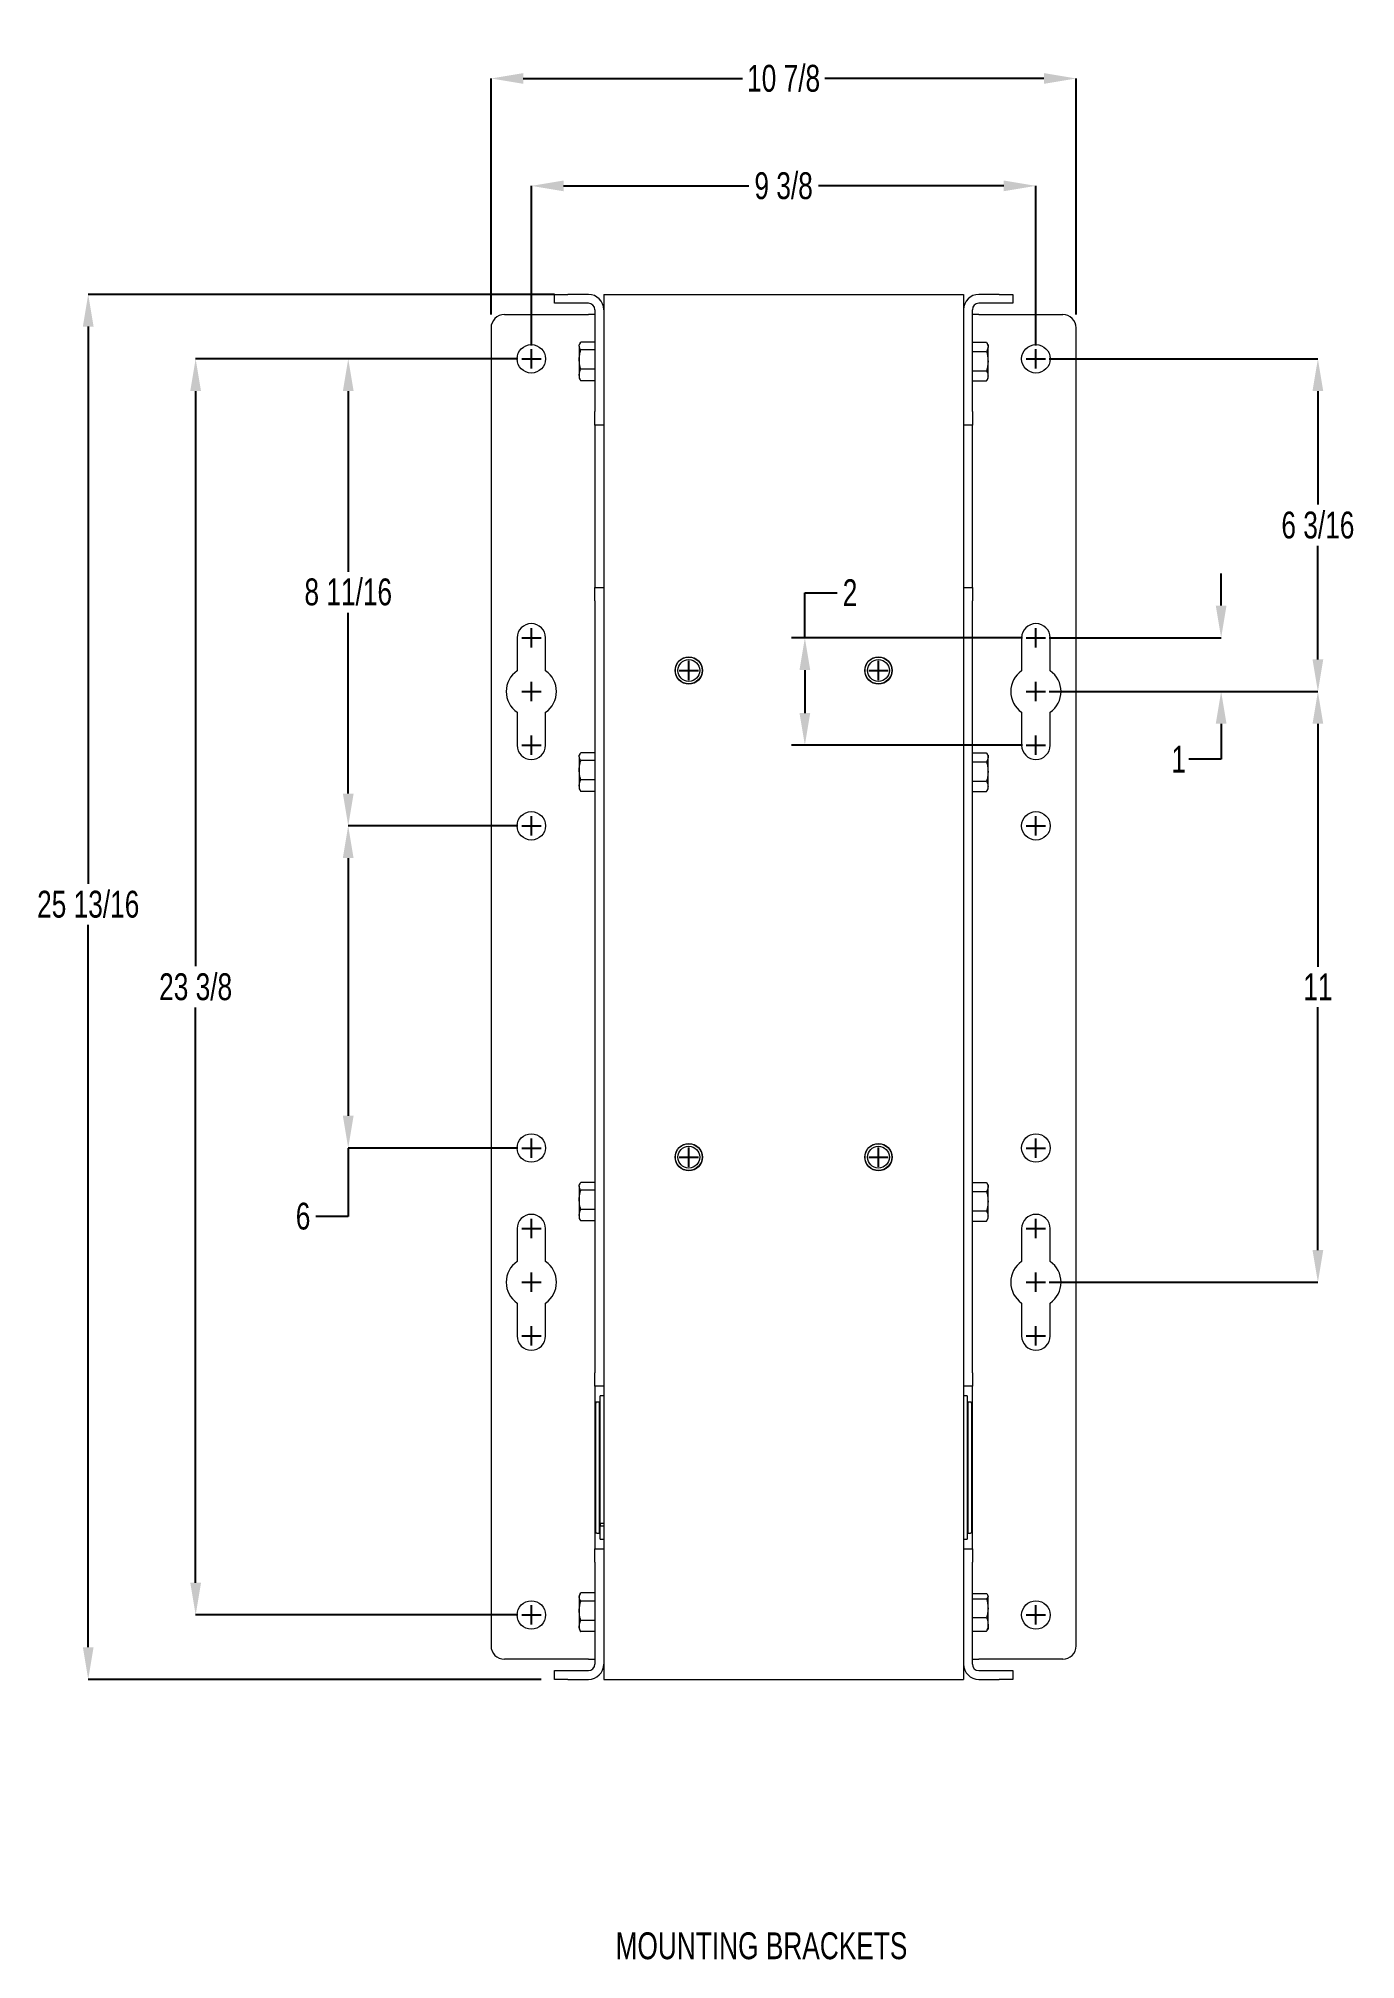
# Model space of a CAD drawing. Header units: inches. Extents: x 26.19 to 32.32, y 8.47 to 17.41.
import ezdxf

# ---------------------------------------------------------------- set-up
doc = ezdxf.new("R2010")
doc.units = ezdxf.units.IN
doc.header["$MEASUREMENT"] = 0
doc.header["$PDSIZE"] = -1
doc.layers.add('DIM', color=1, linetype='Continuous')
doc.styles.add('SLDTEXTSTYLE0', font='ARIAL.TTF', dxfattribs={"width": 0.7})
doc.dimstyles.new('SLDDIMSTYLE0', dxfattribs={"dimtxt": 0.125, "dimasz": 0.15, "dimexe": 0, "dimexo": 0.0625, "dimgap": 0.03125, "dimtad": 0, "dimtih": 1, "dimtoh": 1, "dimdec": 3, "dimlfac": 4, "dimrnd": 1e-09, "dimzin": 12, "dimdsep": 46, "dimtxsty": 'SLDTEXTSTYLE0', "dimsah": 1, "dimcen": 0.09, "dimadec": 0, "dimazin": 0, "dimtfac": 1, "dimtdec": 3, "dimtofl": 0, "dimtmove": 0, "dimatfit": 3, "dimfxl": 0, "dimtolj": 1, "dimtzin": 12, "dimarcsym": 0})
doc.dimstyles.new('SLDDIMSTYLE1', dxfattribs={"dimtxt": 0.125, "dimasz": 0.15, "dimexe": 0, "dimexo": 0.0625, "dimgap": 0.03125, "dimtad": 0, "dimtih": 1, "dimtoh": 1, "dimdec": 3, "dimlfac": 4, "dimrnd": 1e-09, "dimzin": 12, "dimdsep": 46, "dimtxsty": 'SLDTEXTSTYLE0', "dimsah": 1, "dimcen": 0.09, "dimadec": 0, "dimazin": 0, "dimtfac": 1, "dimtdec": 3, "dimtofl": 0, "dimtmove": 0, "dimatfit": 3, "dimfxl": 0, "dimtolj": 1, "dimtzin": 12, "dimarcsym": 0})

# ---------------------------------------------------------------- blocks, each defined once
blk = doc.blocks.new('*D6')
at = {"color": 0, "linetype": 'ByBlock', "lineweight": -2}
for p, q in [((28.2924, 16.1267), (28.2924, 17.2258)), ((28.4424, 17.2258), (29.4623, 17.2258)), ((30.8658, 17.2258), (29.8459, 17.2258)), ((31.0158, 16.1267), (31.0158, 17.2258))]:
    blk.add_line(p, q, dxfattribs=at)
at = {"color": 0, "linetype": 'ByBlock'}
for points in [[(28.2924, 17.2258), (28.4424, 17.2008), (28.4424, 17.2508)], [(31.0158, 17.2258), (30.8658, 17.2008), (30.8658, 17.2508)]]:
    blk.add_solid(points, dxfattribs=at)
at = {"layer": 'DEFPOINTS', "color": 0, "linetype": 'ByBlock'}
for p in [(28.2924, 16.0642), (31.0158, 16.0642)]:
    blk.add_point(p, dxfattribs=at)
at = {"color": 0, "linetype": 'ByBlock', "insert": (29.6541, 17.2258), "char_height": 0.125, "attachment_point": 5, "style": 'SLDTEXTSTYLE0'}
blk.add_mtext('10 7/8', dxfattribs=at)
blk = doc.blocks.new('*D7')
at = {"color": 0, "linetype": 'ByBlock', "lineweight": -2}
for p, q in [((28.4799, 15.983), (28.4799, 16.7258)), ((28.6299, 16.7258), (29.4921, 16.7258)), ((30.6783, 16.7258), (29.8161, 16.7258)), ((30.8283, 15.983), (30.8283, 16.7258))]:
    blk.add_line(p, q, dxfattribs=at)
at = {"color": 0, "linetype": 'ByBlock'}
for points in [[(28.4799, 16.7258), (28.6299, 16.7008), (28.6299, 16.7508)], [(30.8283, 16.7258), (30.6783, 16.7008), (30.6783, 16.7508)]]:
    blk.add_solid(points, dxfattribs=at)
at = {"layer": 'DEFPOINTS', "color": 0, "linetype": 'ByBlock'}
for p in [(28.4799, 15.9205), (30.8283, 15.9205)]:
    blk.add_point(p, dxfattribs=at)
at = {"color": 0, "linetype": 'ByBlock', "insert": (29.6541, 16.7258), "char_height": 0.125, "attachment_point": 5, "style": 'SLDTEXTSTYLE0'}
blk.add_mtext('9 3/8', dxfattribs=at)
blk = doc.blocks.new('*D8')
at = {"color": 0, "linetype": 'ByBlock', "lineweight": -2}
for p, q in [((28.588, 16.2205), (26.4174, 16.2205)), ((26.4174, 16.0705), (26.4174, 13.477)), ((26.4174, 9.923), (26.4174, 13.2851)), ((28.5255, 9.773), (26.4174, 9.773))]:
    blk.add_line(p, q, dxfattribs=at)
at = {"color": 0, "linetype": 'ByBlock'}
for points in [[(26.4174, 16.2205), (26.4424, 16.0705), (26.3924, 16.0705)], [(26.4174, 9.773), (26.4424, 9.923), (26.3924, 9.923)]]:
    blk.add_solid(points, dxfattribs=at)
at = {"layer": 'DEFPOINTS', "color": 0, "linetype": 'ByBlock'}
for p in [(28.6505, 16.2205), (28.588, 9.773)]:
    blk.add_point(p, dxfattribs=at)
at = {"color": 0, "linetype": 'ByBlock', "insert": (26.4174, 13.381), "char_height": 0.125, "attachment_point": 5, "style": 'SLDTEXTSTYLE0'}
blk.add_mtext('25 13/16', dxfattribs=at)
blk = doc.blocks.new('*D9')
at = {"color": 0, "linetype": 'ByBlock', "lineweight": -2}
for p, q in [((28.4174, 15.9205), (26.9174, 15.9205)), ((26.9174, 15.7705), (26.9174, 13.0927)), ((26.9174, 10.223), (26.9174, 12.9008)), ((28.4174, 10.073), (26.9174, 10.073))]:
    blk.add_line(p, q, dxfattribs=at)
at = {"color": 0, "linetype": 'ByBlock'}
for points in [[(26.9174, 15.9205), (26.8924, 15.7705), (26.9424, 15.7705)], [(26.9174, 10.073), (26.8924, 10.223), (26.9424, 10.223)]]:
    blk.add_solid(points, dxfattribs=at)
at = {"layer": 'DEFPOINTS', "color": 0, "linetype": 'ByBlock'}
for p in [(28.4799, 15.9205), (28.4799, 10.073)]:
    blk.add_point(p, dxfattribs=at)
at = {"color": 0, "linetype": 'ByBlock', "insert": (26.9174, 12.9967), "char_height": 0.125, "attachment_point": 5, "style": 'SLDTEXTSTYLE0'}
blk.add_mtext('23 3/8', dxfattribs=at)
blk = doc.blocks.new('*D10')
at = {"layer": 'DEFPOINTS', "color": 0}
for p in [(28.4799, 15.9205), (27.6277, 13.7467), (28.4799, 13.7467)]:
    blk.add_point(p, dxfattribs=at)
at = {"layer": 'DIM', "color": 0, "lineweight": -2}
for p, q in [((28.4174, 15.9205), (27.6277, 15.9205)), ((27.6277, 15.7705), (27.6277, 14.9295)), ((27.6277, 13.8967), (27.6277, 14.7377)), ((28.4174, 13.7467), (27.6277, 13.7467))]:
    blk.add_line(p, q, dxfattribs=at)
at = {"layer": 'DIM', "color": 0}
for points in [[(27.6027, 15.7705), (27.6527, 15.7705), (27.6277, 15.9205)], [(27.6027, 13.8967), (27.6527, 13.8967), (27.6277, 13.7467)]]:
    blk.add_solid(points, dxfattribs=at)
at = {"layer": 'DIM', "color": 0, "insert": (27.6277, 14.8982), "char_height": 0.125, "attachment_point": 2, "style": 'SLDTEXTSTYLE0'}
blk.add_mtext('\\A1;8 11/16', dxfattribs=at)
blk = doc.blocks.new('*D11')
at = {"layer": 'DEFPOINTS', "color": 0}
for p in [(28.4799, 13.7467), (27.6275, 12.2467), (28.4799, 12.2467)]:
    blk.add_point(p, dxfattribs=at)
at = {"layer": 'DIM', "color": 0, "lineweight": -2}
for p, q in [((28.4174, 13.7467), (27.6275, 13.7467)), ((27.6275, 13.5967), (27.6275, 12.3967)), ((28.4174, 12.2467), (27.6275, 12.2467)), ((27.6275, 12.2467), (27.6275, 11.9284)), ((27.6275, 11.9284), (27.4775, 11.9284))]:
    blk.add_line(p, q, dxfattribs=at)
at = {"layer": 'DIM', "color": 0}
for points in [[(27.6025, 13.5967), (27.6525, 13.5967), (27.6275, 13.7467)], [(27.6025, 12.3967), (27.6525, 12.3967), (27.6275, 12.2467)]]:
    blk.add_solid(points, dxfattribs=at)
at = {"layer": 'DIM', "color": 0, "insert": (27.4174, 11.9923), "char_height": 0.125, "attachment_point": 2, "style": 'SLDTEXTSTYLE0'}
blk.add_mtext('\\A1;6', dxfattribs=at)
blk = doc.blocks.new('*D12')
at = {"color": 0, "linetype": 'ByBlock', "lineweight": -2}
for p, q in [((30.8908, 15.9205), (32.1408, 15.9205)), ((32.1408, 15.7705), (32.1408, 15.242)), ((32.1408, 14.5217), (32.1408, 15.0502)), ((30.8908, 14.3717), (32.1408, 14.3717))]:
    blk.add_line(p, q, dxfattribs=at)
at = {"color": 0, "linetype": 'ByBlock'}
for points in [[(32.1408, 15.9205), (32.1158, 15.7705), (32.1658, 15.7705)], [(32.1408, 14.3717), (32.1158, 14.5217), (32.1658, 14.5217)]]:
    blk.add_solid(points, dxfattribs=at)
at = {"layer": 'DEFPOINTS', "color": 0, "linetype": 'ByBlock'}
for p in [(30.8283, 15.9205), (30.8283, 14.3717)]:
    blk.add_point(p, dxfattribs=at)
at = {"color": 0, "linetype": 'ByBlock', "insert": (32.1408, 15.1461), "char_height": 0.125, "attachment_point": 5, "style": 'SLDTEXTSTYLE0'}
blk.add_mtext('6 3/16', dxfattribs=at)
blk = doc.blocks.new('*D13')
at = {"layer": 'DEFPOINTS', "color": 0}
for p in [(30.8283, 14.6217), (31.6905, 14.6217), (30.8283, 14.3717)]:
    blk.add_point(p, dxfattribs=at)
at = {"layer": 'DIM', "color": 0, "lineweight": -2}
for p, q in [((31.6905, 14.7717), (31.6905, 14.9217)), ((30.8908, 14.6217), (31.6905, 14.6217)), ((30.8908, 14.3717), (31.6905, 14.3717)), ((31.6905, 14.2217), (31.6905, 14.0563)), ((31.6905, 14.0563), (31.5405, 14.0563))]:
    blk.add_line(p, q, dxfattribs=at)
at = {"layer": 'DIM', "color": 0}
for points in [[(31.6655, 14.7717), (31.7155, 14.7717), (31.6905, 14.6217)], [(31.6655, 14.2217), (31.7155, 14.2217), (31.6905, 14.3717)]]:
    blk.add_solid(points, dxfattribs=at)
at = {"layer": 'DIM', "color": 0, "insert": (31.4931, 14.1191), "char_height": 0.125, "attachment_point": 2, "style": 'SLDTEXTSTYLE0'}
blk.add_mtext('\\A1;1', dxfattribs=at)
blk = doc.blocks.new('*D15')
at = {"color": 0, "linetype": 'ByBlock', "lineweight": -2}
for p, q in [((29.753, 14.6217), (29.753, 14.8319)), ((29.753, 14.8319), (29.903, 14.8319)), ((30.7658, 14.6217), (29.6905, 14.6217)), ((29.753, 14.4717), (29.753, 14.2717)), ((30.7658, 14.1217), (29.6905, 14.1217))]:
    blk.add_line(p, q, dxfattribs=at)
at = {"color": 0, "linetype": 'ByBlock'}
for points in [[(29.753, 14.6217), (29.728, 14.4717), (29.778, 14.4717)], [(29.753, 14.1217), (29.728, 14.2717), (29.778, 14.2717)]]:
    blk.add_solid(points, dxfattribs=at)
at = {"layer": 'DEFPOINTS', "color": 0, "linetype": 'ByBlock'}
for p in [(30.8283, 14.6217), (30.8283, 14.1217)]:
    blk.add_point(p, dxfattribs=at)
at = {"color": 0, "linetype": 'ByBlock', "insert": (29.9632, 14.8319), "char_height": 0.125, "attachment_point": 5, "style": 'SLDTEXTSTYLE0'}
blk.add_mtext('2', dxfattribs=at)
blk = doc.blocks.new('*D14')
at = {"color": 0, "linetype": 'ByBlock', "lineweight": -2}
for p, q in [((30.8908, 14.3717), (32.1408, 14.3717)), ((32.1408, 14.2217), (32.1408, 13.0907)), ((32.1408, 11.7717), (32.1408, 12.9027)), ((30.8908, 11.6217), (32.1408, 11.6217))]:
    blk.add_line(p, q, dxfattribs=at)
at = {"color": 0, "linetype": 'ByBlock'}
for points in [[(32.1408, 14.3717), (32.1158, 14.2217), (32.1658, 14.2217)], [(32.1408, 11.6217), (32.1158, 11.7717), (32.1658, 11.7717)]]:
    blk.add_solid(points, dxfattribs=at)
at = {"layer": 'DEFPOINTS', "color": 0, "linetype": 'ByBlock'}
for p in [(30.8283, 14.3717), (30.8283, 11.6217)]:
    blk.add_point(p, dxfattribs=at)
at = {"color": 0, "linetype": 'ByBlock', "insert": (32.1408, 12.9967), "char_height": 0.125, "attachment_point": 5, "style": 'SLDTEXTSTYLE0'}
blk.add_mtext('11', dxfattribs=at)

msp = doc.modelspace()

# ---------------------------------------------------------------- linework, layer by layer
at = {"color": 7, "linetype": 'Continuous', "lineweight": 15}
for p, q in [((28.587989, 16.179391), (28.587989, 16.220492)), ((28.587989, 16.220492), (28.650489, 16.220492)), ((28.745489, 16.220492), (28.650489, 16.220492)), ((28.816589, 16.220492), (28.816589, 9.772992)), ((28.816589, 16.220492), (28.887689, 16.220492)), ((28.887689, 16.220492), (30.420489, 16.220492)), ((30.420489, 16.220492), (30.491589, 16.220492)), ((30.491589, 16.220492), (30.491589, 9.772992)), ((30.657689, 16.220492), (30.562689, 16.220492)), ((30.657689, 16.220492), (30.720189, 16.220492)), ((30.720189, 16.220492), (30.720189, 16.179391)), ((28.354864, 16.126742), (28.745489, 16.126742)), ((28.650489, 16.179391), (28.587989, 16.179391)), ((28.745489, 16.179391), (28.650489, 16.179391)), ((28.77147, 16.126742), (28.745489, 16.126742)), ((28.775489, 16.149391), (28.775489, 15.674866)), ((30.532689, 15.674866), (30.532689, 16.149391)), ((30.562689, 16.126742), (30.536709, 16.126742)), ((30.657689, 16.179391), (30.562689, 16.179391)), ((30.562689, 16.126742), (30.953314, 16.126742)), ((30.720189, 16.179391), (30.657689, 16.179391)), ((28.292364, 16.064241), (28.292364, 9.929242)), ((31.015814, 9.929242), (31.015814, 16.064241)), ((28.702739, 15.979807), (28.702739, 15.986116)), ((28.702739, 15.979807), (28.702739, 15.917261)), ((28.775489, 15.997565), (28.709717, 15.997565)), ((28.775489, 15.962048), (28.709717, 15.962048)), ((30.532689, 15.99816), (30.598461, 15.99816)), ((30.532689, 15.955477), (30.598461, 15.955477)), ((30.605439, 15.986116), (30.605439, 15.976818)), ((30.605439, 15.910393), (30.605439, 15.976818)), ((28.702739, 15.917261), (28.702739, 15.845446)), ((28.702739, 15.845446), (28.702739, 15.829866)), ((28.775489, 15.872474), (28.709717, 15.872474)), ((30.532689, 15.865309), (30.598461, 15.865309)), ((30.605439, 15.841566), (30.605439, 15.910393)), ((30.605439, 15.829866), (30.605439, 15.841566)), ((28.775489, 15.818418), (28.709717, 15.818418)), ((30.532689, 15.817823), (30.598461, 15.817823)), ((28.775489, 15.612366), (28.775489, 15.674866)), ((30.532689, 15.674866), (30.532689, 15.612366)), ((28.816589, 15.612366), (28.775489, 15.612366)), ((28.775489, 15.612366), (28.775489, 14.856117)), ((30.532689, 15.612366), (30.491589, 15.612366)), ((30.532689, 14.856117), (30.532689, 15.612366)), ((28.775489, 14.856117), (28.816589, 14.856117)), ((28.775489, 14.793616), (28.775489, 14.856117)), ((30.491589, 14.856117), (30.532689, 14.856117)), ((30.532689, 14.856117), (30.532689, 14.793616)), ((28.775489, 14.793616), (28.775489, 11.199867)), ((30.532689, 11.199867), (30.532689, 14.793616)), ((28.413614, 14.621741), (28.413614, 14.468405)), ((28.546114, 14.468405), (28.546114, 14.621741)), ((30.762064, 14.621741), (30.762064, 14.468405)), ((30.894564, 14.468405), (30.894564, 14.621741)), ((28.413614, 14.275078), (28.413614, 14.121741)), ((28.546114, 14.121741), (28.546114, 14.275078)), ((30.762064, 14.275078), (30.762064, 14.121741)), ((30.894564, 14.121741), (30.894564, 14.275078)), ((28.702739, 14.068557), (28.702739, 14.074866)), ((28.702739, 14.068557), (28.702739, 14.006011)), ((28.775489, 14.086315), (28.709717, 14.086315)), ((28.775489, 14.050798), (28.709717, 14.050798)), ((30.532689, 14.08691), (30.598461, 14.08691)), ((30.532689, 14.044227), (30.598461, 14.044227)), ((30.605439, 14.074866), (30.605439, 14.065569)), ((30.605439, 13.999143), (30.605439, 14.065569)), ((28.702739, 14.006011), (28.702739, 13.934196)), ((28.775489, 13.961225), (28.709717, 13.961225)), ((30.532689, 13.954059), (30.598461, 13.954059)), ((30.605439, 13.930316), (30.605439, 13.999143)), ((28.702739, 13.934196), (28.702739, 13.918617)), ((28.775489, 13.907168), (28.709717, 13.907168)), ((30.532689, 13.906573), (30.598461, 13.906573)), ((30.605439, 13.918617), (30.605439, 13.930316)), ((28.702739, 12.068557), (28.702739, 12.074867)), ((28.775489, 12.086315), (28.709717, 12.086315)), ((30.532689, 12.08691), (30.598461, 12.08691)), ((30.605439, 12.074867), (30.605439, 12.065569)), ((28.702739, 12.068557), (28.702739, 12.006011)), ((28.702739, 12.006011), (28.702739, 11.934196)), ((28.775489, 12.050798), (28.709717, 12.050798)), ((30.532689, 12.044227), (30.598461, 12.044227)), ((30.605439, 11.999143), (30.605439, 12.065569)), ((30.605439, 11.930316), (30.605439, 11.999143)), ((28.702739, 11.934196), (28.702739, 11.918616)), ((28.775489, 11.961225), (28.709717, 11.961225)), ((28.775489, 11.907168), (28.709717, 11.907168)), ((30.532689, 11.954059), (30.598461, 11.954059)), ((30.532689, 11.906573), (30.598461, 11.906573)), ((30.605439, 11.918616), (30.605439, 11.930316)), ((28.413614, 11.871741), (28.413614, 11.718405)), ((28.546114, 11.718405), (28.546114, 11.871741)), ((30.762064, 11.871741), (30.762064, 11.718405)), ((30.894564, 11.718405), (30.894564, 11.871741)), ((28.413614, 11.525078), (28.413614, 11.371741)), ((28.546114, 11.371741), (28.546114, 11.525078)), ((30.762064, 11.525078), (30.762064, 11.371741)), ((30.894564, 11.371741), (30.894564, 11.525078)), ((28.775489, 11.137366), (28.775489, 11.199867)), ((30.532689, 11.199867), (30.532689, 11.137366)), ((28.816589, 11.137366), (28.775489, 11.137366)), ((28.775489, 11.137366), (28.775489, 10.381117)), ((28.799839, 10.500004), (28.799839, 11.092367)), ((30.532689, 11.137366), (30.491589, 11.137366)), ((30.508339, 11.092367), (30.508339, 10.426117)), ((30.532689, 10.381117), (30.532689, 11.137366)), ((28.779339, 10.940622), (28.779339, 11.059354)), ((28.797339, 10.943644), (28.797339, 11.064354)), ((30.510839, 11.064354), (30.510839, 10.454129)), ((30.528839, 11.059354), (30.528839, 10.459129)), ((28.779339, 10.459129), (28.779339, 10.940622)), ((28.797339, 10.454129), (28.797339, 10.943644)), ((28.799839, 10.500004), (28.816589, 10.500004)), ((28.799839, 10.500004), (28.799839, 10.487916)), ((28.799839, 10.487916), (28.816589, 10.487916)), ((28.799839, 10.426117), (28.799839, 10.487916)), ((28.775489, 10.381117), (28.816589, 10.381117)), ((28.775489, 10.318617), (28.775489, 10.381117)), ((30.491589, 10.381117), (30.532689, 10.381117)), ((30.532689, 10.381117), (30.532689, 10.318617)), ((28.775489, 10.318617), (28.775489, 9.844092)), ((30.532689, 9.844092), (30.532689, 10.318617)), ((28.702739, 10.163616), (28.702739, 10.156233)), ((28.702739, 10.156233), (28.702739, 10.092151)), ((28.775489, 10.175374), (28.709717, 10.175374)), ((28.775489, 10.137092), (28.709717, 10.137092)), ((30.532689, 10.173031), (30.598461, 10.173031)), ((30.532689, 10.148133), (30.598461, 10.148133)), ((30.605439, 10.160582), (30.605439, 10.163616)), ((30.605439, 10.104364), (30.605439, 10.160582)), ((28.702739, 10.092151), (28.702739, 10.021409)), ((28.702739, 10.021409), (28.702739, 10.007367)), ((28.775489, 10.04721), (28.709717, 10.04721)), ((30.532689, 10.060594), (30.598461, 10.060594)), ((30.605439, 10.029273), (30.605439, 10.104364)), ((30.605439, 10.029273), (30.605439, 10.007367)), ((28.775489, 9.995609), (28.709717, 9.995609)), ((30.532689, 9.997952), (30.598461, 9.997952)), ((28.745489, 9.866742), (28.354864, 9.866742)), ((28.745489, 9.866742), (28.77147, 9.866742)), ((30.536709, 9.866742), (30.562689, 9.866742)), ((30.953314, 9.866742), (30.562689, 9.866742)), ((28.587989, 9.772992), (28.587989, 9.814092)), ((28.587989, 9.814092), (28.650489, 9.814092)), ((28.650489, 9.772992), (28.587989, 9.772992)), ((28.650489, 9.814092), (28.745489, 9.814092)), ((28.650489, 9.772992), (28.745489, 9.772992)), ((28.816589, 9.772992), (28.887689, 9.772992)), ((28.887689, 9.772992), (30.420489, 9.772992)), ((30.420489, 9.772992), (30.491589, 9.772992)), ((30.562689, 9.814092), (30.657689, 9.814092)), ((30.562689, 9.772992), (30.657689, 9.772992)), ((30.657689, 9.814092), (30.720189, 9.814092)), ((30.720189, 9.772992), (30.657689, 9.772992)), ((30.720189, 9.814092), (30.720189, 9.772992))]:
    msp.add_line(p, q, dxfattribs=at)
for centre, radius in [((28.479864, 15.920492), 0.06625), ((30.828314, 15.920492), 0.06625), ((29.212714, 14.469892), 0.06375), ((29.212714, 14.469892), 0.0625), ((29.212714, 14.469892), 0.05105), ((30.095464, 14.469892), 0.06375), ((30.095464, 14.469892), 0.0625), ((30.095464, 14.469892), 0.05105), ((28.479864, 13.746742), 0.06625), ((30.828314, 13.746742), 0.06625), ((28.479864, 12.246742), 0.06625), ((29.212714, 12.204267), 0.06375), ((29.212714, 12.204267), 0.0625), ((29.212714, 12.204267), 0.05105), ((30.095464, 12.204267), 0.06375), ((30.095464, 12.204267), 0.0625), ((30.095464, 12.204267), 0.05105), ((30.828314, 12.246742), 0.06625), ((28.479864, 10.072992), 0.06625), ((30.828314, 10.072992), 0.06625)]:
    msp.add_circle(centre, radius, dxfattribs=at)
for centre, radius, start, end in [((28.745489, 16.149392), 0.0711, 0, 90), ((30.562689, 16.149392), 0.0711, 90, 180), ((28.354864, 16.064242), 0.0625, 90, 180), ((28.745489, 16.149392), 0.03, 0, 90), ((30.562689, 16.149392), 0.03, 90, 180), ((30.953314, 16.064242), 0.0625, 0, 90), ((28.479864, 14.621742), 0.06625, 0, 180), ((30.828314, 14.621742), 0.06625, 0, 180), ((28.479864, 14.371742), 0.117187, 124.4254418, 235.5745582), ((28.479864, 14.371742), 0.117188, 304.4254418, 55.5745582), ((30.828314, 14.371742), 0.117188, 124.4254418, 235.5745582), ((30.828314, 14.371742), 0.117188, 304.4254418, 55.5745582), ((28.479864, 14.121742), 0.06625, 180, 0), ((30.828314, 14.121742), 0.06625, 180, 0), ((28.479864, 11.871742), 0.06625, 0, 180), ((30.828314, 11.871742), 0.06625, 0, 180), ((28.479864, 11.621742), 0.117188, 124.4254418, 235.5745582), ((28.479864, 11.621742), 0.117188, 304.4254418, 55.5745582), ((30.828314, 11.621742), 0.117188, 124.4254418, 235.5745582), ((30.828314, 11.621742), 0.117188, 304.4254418, 55.5745582), ((28.479864, 11.371742), 0.06625, 180, 0), ((30.828314, 11.371742), 0.06625, 180, 0), ((28.784339, 11.059354), 0.005, 90, 180), ((30.523839, 11.059354), 0.005, 0, 90), ((28.784339, 10.459129), 0.005, 180, 270), ((30.523839, 10.459129), 0.005, 270, 360), ((28.354864, 9.929242), 0.0625, 180, 270), ((30.953314, 9.929242), 0.0625, 270, 0), ((28.745489, 9.844092), 0.0711, 270, 0), ((28.745489, 9.844092), 0.03, 270, 0), ((30.562689, 9.844092), 0.0711, 180, 270), ((30.562689, 9.844092), 0.03, 180, 270)]:
    msp.add_arc(centre, radius, start, end, dxfattribs=at)
for points, knots in [([(28.775489, 16.141741), (28.775491, 16.140059), (28.775496, 16.136693), (28.775393, 16.132221), (28.774812, 16.128908), (28.77355, 16.127027), (28.772141, 16.126834), (28.77147, 16.126742)], [0, 0, 0, 0, 0.20832251, 0.41669424, 0.62278582, 0.82050254, 1, 1, 1, 1]), ([(30.536709, 16.126742), (30.535944, 16.126864), (30.534412, 16.127109), (30.53324, 16.129328), (30.532761, 16.132767), (30.532685, 16.137044), (30.532688, 16.140194), (30.532689, 16.141741)], [0, 0, 0, 0, 0.20685657, 0.41437428, 0.60968326, 0.80828944, 1, 1, 1, 1]), ([(28.702739, 15.979807), (28.702822, 15.981252), (28.703167, 15.987262), (28.70689, 15.993117), (28.709717, 15.997565)], [0, 0, 0, 0, 0.24051657, 1, 1, 1, 1]), ([(28.709717, 15.962048), (28.708805, 15.963332), (28.704695, 15.969116), (28.703595, 15.975129), (28.702739, 15.979807)], [0, 0, 0, 0, 0.22201904, 1, 1, 1, 1]), ([(28.702739, 15.917261), (28.702748, 15.918323), (28.702811, 15.926362), (28.704335, 15.94152), (28.707912, 15.955164), (28.709717, 15.962048)], [0, 0, 0, 0, 0.07009192, 0.53077984, 1, 1, 1, 1]), ([(30.605439, 15.976818), (30.605431, 15.976313), (30.605368, 15.972483), (30.603844, 15.965259), (30.600267, 15.958758), (30.598461, 15.955477)], [0, 0, 0, 0, 0.07008189, 0.53077866, 1, 1, 1, 1]), ([(30.598461, 15.955477), (30.600412, 15.948155), (30.604348, 15.933377), (30.605073, 15.918101), (30.605439, 15.910393)], [0, 0, 0, 0, 0.49546439, 1, 1, 1, 1]), ([(30.599181, 15.996674), (30.600837, 15.993699), (30.604458, 15.987194), (30.605094, 15.980469), (30.605439, 15.976818)], [0, 0, 0, 0, 0.45723373, 1, 1, 1, 1]), ([(28.709717, 15.872474), (28.707767, 15.879748), (28.70383, 15.894428), (28.703105, 15.909604), (28.702739, 15.917261)], [0, 0, 0, 0, 0.49545681, 1, 1, 1, 1]), ([(28.702739, 15.845446), (28.702748, 15.846087), (28.702811, 15.850939), (28.704335, 15.860086), (28.707912, 15.86832), (28.709717, 15.872474)], [0, 0, 0, 0, 0.070085698, 0.530779868, 1, 1, 1, 1]), ([(28.709717, 15.818418), (28.707767, 15.822807), (28.70383, 15.831667), (28.703105, 15.840826), (28.702739, 15.845446)], [0, 0, 0, 0, 0.4954583, 1, 1, 1, 1]), ([(30.605439, 15.910393), (30.605431, 15.909325), (30.605368, 15.901232), (30.603844, 15.885973), (30.600267, 15.872239), (30.598461, 15.865309)], [0, 0, 0, 0, 0.07009139, 0.53078119, 1, 1, 1, 1]), ([(30.598461, 15.865309), (30.601289, 15.859362), (30.605012, 15.851533), (30.605356, 15.843499), (30.605439, 15.841566)], [0, 0, 0, 0, 0.759488026, 1, 1, 1, 1]), ([(30.605439, 15.841566), (30.604584, 15.835312), (30.603484, 15.827273), (30.599374, 15.81954), (30.598461, 15.817823)], [0, 0, 0, 0, 0.77798341, 1, 1, 1, 1]), ([(28.706861, 15.823128), (28.706941, 15.822845), (28.7074, 15.821238), (28.708671, 15.819692), (28.709717, 15.818418)], [0, 0, 0, 0, 0.17598985, 1, 1, 1, 1]), ([(28.702739, 14.068557), (28.702822, 14.070002), (28.703167, 14.076012), (28.70689, 14.081868), (28.709717, 14.086315)], [0, 0, 0, 0, 0.24051737, 1, 1, 1, 1]), ([(28.709717, 14.050798), (28.708805, 14.052082), (28.704695, 14.057866), (28.703595, 14.063879), (28.702739, 14.068557)], [0, 0, 0, 0, 0.22201895, 1, 1, 1, 1]), ([(28.702739, 14.006011), (28.702748, 14.007073), (28.702811, 14.015112), (28.704335, 14.03027), (28.707912, 14.043914), (28.709717, 14.050798)], [0, 0, 0, 0, 0.07008574, 0.53078628, 1, 1, 1, 1]), ([(30.605439, 14.065569), (30.605431, 14.065063), (30.605368, 14.061232), (30.603844, 14.054009), (30.600267, 14.047508), (30.598461, 14.044227)], [0, 0, 0, 0, 0.07008481, 0.53078223, 1, 1, 1, 1]), ([(30.598461, 14.044227), (30.600412, 14.036905), (30.604348, 14.022127), (30.605073, 14.006851), (30.605439, 13.999143)], [0, 0, 0, 0, 0.49546129, 1, 1, 1, 1]), ([(30.599181, 14.085424), (30.600837, 14.082449), (30.604458, 14.075944), (30.605094, 14.069219), (30.605439, 14.065569)], [0, 0, 0, 0, 0.45723854, 1, 1, 1, 1]), ([(28.709717, 13.961225), (28.707767, 13.968498), (28.70383, 13.983179), (28.703105, 13.998354), (28.702739, 14.006011)], [0, 0, 0, 0, 0.49545681, 1, 1, 1, 1]), ([(28.702739, 13.934196), (28.702748, 13.934837), (28.702811, 13.939688), (28.704335, 13.948836), (28.707912, 13.95707), (28.709717, 13.961225)], [0, 0, 0, 0, 0.07008415, 0.5307804, 1, 1, 1, 1]), ([(30.605439, 13.999143), (30.605431, 13.998075), (30.605368, 13.989982), (30.603844, 13.974723), (30.600267, 13.960989), (30.598461, 13.954059)], [0, 0, 0, 0, 0.07009138, 0.5307875, 1, 1, 1, 1]), ([(30.598461, 13.954059), (30.601289, 13.948113), (30.605012, 13.940283), (30.605356, 13.932248), (30.605439, 13.930316)], [0, 0, 0, 0, 0.7594865, 1, 1, 1, 1]), ([(28.709717, 13.907168), (28.707767, 13.911557), (28.70383, 13.920417), (28.703105, 13.929575), (28.702739, 13.934196)], [0, 0, 0, 0, 0.49545578, 1, 1, 1, 1]), ([(28.706861, 13.911878), (28.706941, 13.911595), (28.7074, 13.909987), (28.708671, 13.908442), (28.709717, 13.907168)], [0, 0, 0, 0, 0.17600678, 1, 1, 1, 1]), ([(30.605439, 13.930316), (30.604584, 13.924062), (30.603484, 13.916023), (30.599374, 13.90829), (30.598461, 13.906573)], [0, 0, 0, 0, 0.77797968, 1, 1, 1, 1]), ([(28.702739, 12.068557), (28.702822, 12.070002), (28.703167, 12.076012), (28.70689, 12.081868), (28.709717, 12.086315)], [0, 0, 0, 0, 0.24051486, 1, 1, 1, 1]), ([(30.599181, 12.085424), (30.600837, 12.082449), (30.604458, 12.075944), (30.605094, 12.069219), (30.605439, 12.065569)], [0, 0, 0, 0, 0.45723694, 1, 1, 1, 1]), ([(28.709717, 12.050798), (28.708805, 12.052082), (28.704695, 12.057866), (28.703595, 12.063879), (28.702739, 12.068557)], [0, 0, 0, 0, 0.22201772, 1, 1, 1, 1]), ([(28.702739, 12.006011), (28.702748, 12.007073), (28.702811, 12.015112), (28.704335, 12.03027), (28.707912, 12.043914), (28.709717, 12.050798)], [0, 0, 0, 0, 0.07008553, 0.5307815, 1, 1, 1, 1]), ([(28.709717, 11.961225), (28.707767, 11.968498), (28.70383, 11.983179), (28.703105, 11.998354), (28.702739, 12.006011)], [0, 0, 0, 0, 0.49545681, 1, 1, 1, 1]), ([(30.605439, 12.065569), (30.605431, 12.065063), (30.605368, 12.061232), (30.603844, 12.054009), (30.600267, 12.047508), (30.598461, 12.044227)], [0, 0, 0, 0, 0.0700834, 0.53078152, 1, 1, 1, 1]), ([(30.598461, 12.044227), (30.600412, 12.036905), (30.604348, 12.022127), (30.605073, 12.006851), (30.605439, 11.999143)], [0, 0, 0, 0, 0.49545655, 1, 1, 1, 1]), ([(30.605439, 11.999143), (30.605431, 11.998075), (30.605368, 11.989982), (30.603844, 11.974724), (30.600267, 11.960989), (30.598461, 11.954059)], [0, 0, 0, 0, 0.070084988, 0.530781178, 1, 1, 1, 1]), ([(28.702739, 11.934196), (28.702748, 11.934837), (28.702811, 11.939688), (28.704335, 11.948836), (28.707912, 11.95707), (28.709717, 11.961225)], [0, 0, 0, 0, 0.07008415, 0.5307804, 1, 1, 1, 1]), ([(28.709717, 11.907168), (28.707767, 11.911557), (28.70383, 11.920417), (28.703105, 11.929575), (28.702739, 11.934196)], [0, 0, 0, 0, 0.49545672, 1, 1, 1, 1]), ([(28.706861, 11.911878), (28.706941, 11.911595), (28.7074, 11.909988), (28.708671, 11.908442), (28.709717, 11.907168)], [0, 0, 0, 0, 0.17600214, 1, 1, 1, 1]), ([(30.598461, 11.954059), (30.601289, 11.948113), (30.605012, 11.940283), (30.605356, 11.932249), (30.605439, 11.930316)], [0, 0, 0, 0, 0.75948442, 1, 1, 1, 1]), ([(30.605439, 11.930316), (30.604584, 11.924062), (30.603484, 11.916023), (30.599374, 11.90829), (30.598461, 11.906573)], [0, 0, 0, 0, 0.7779826, 1, 1, 1, 1]), ([(28.702739, 10.156233), (28.702748, 10.156687), (28.702811, 10.160123), (28.704335, 10.166601), (28.707912, 10.172432), (28.709717, 10.175374)], [0, 0, 0, 0, 0.07008611, 0.53078144, 1, 1, 1, 1]), ([(28.709717, 10.137092), (28.707767, 10.140201), (28.70383, 10.146475), (28.703105, 10.152961), (28.702739, 10.156233)], [0, 0, 0, 0, 0.49545798, 1, 1, 1, 1]), ([(28.702739, 10.092151), (28.702748, 10.093216), (28.702811, 10.101283), (28.704335, 10.116493), (28.707912, 10.130184), (28.709717, 10.137092)], [0, 0, 0, 0, 0.07008604, 0.53078223, 1, 1, 1, 1]), ([(30.598461, 10.173031), (30.600412, 10.171009), (30.604348, 10.166929), (30.605073, 10.16271), (30.605439, 10.160582)], [0, 0, 0, 0, 0.49545848, 1, 1, 1, 1]), ([(30.605439, 10.160582), (30.605431, 10.160287), (30.605368, 10.158052), (30.603844, 10.153839), (30.600267, 10.150047), (30.598461, 10.148133)], [0, 0, 0, 0, 0.07008519, 0.53078168, 1, 1, 1, 1]), ([(30.598461, 10.148133), (30.600412, 10.141025), (30.604348, 10.126678), (30.605073, 10.111847), (30.605439, 10.104364)], [0, 0, 0, 0, 0.49545823, 1, 1, 1, 1]), ([(28.709717, 10.04721), (28.707767, 10.054508), (28.70383, 10.06924), (28.703105, 10.084468), (28.702739, 10.092151)], [0, 0, 0, 0, 0.495458189, 1, 1, 1, 1]), ([(28.702739, 10.021409), (28.703595, 10.028205), (28.704695, 10.036941), (28.708805, 10.045344), (28.709717, 10.04721)], [0, 0, 0, 0, 0.77798164, 1, 1, 1, 1]), ([(28.709717, 9.995609), (28.70689, 10.002071), (28.703167, 10.010579), (28.702822, 10.019309), (28.702739, 10.021409)], [0, 0, 0, 0, 0.7594832, 1, 1, 1, 1]), ([(30.605439, 10.104364), (30.605431, 10.103326), (30.605368, 10.095469), (30.603844, 10.080656), (30.600267, 10.067322), (30.598461, 10.060594)], [0, 0, 0, 0, 0.07008557, 0.53078172, 1, 1, 1, 1]), ([(30.598461, 10.060594), (30.599374, 10.058329), (30.603484, 10.048128), (30.604584, 10.037523), (30.605439, 10.029273)], [0, 0, 0, 0, 0.22201897, 1, 1, 1, 1]), ([(30.605439, 10.029273), (30.605356, 10.026724), (30.605012, 10.016125), (30.601289, 10.005796), (30.598461, 9.997952)], [0, 0, 0, 0, 0.24051561, 1, 1, 1, 1]), ([(30.598461, 9.997952), (30.600666, 9.999963), (30.602927, 10.002025), (30.603556, 10.004156), (30.603572, 10.004209)], [0, 0, 0, 0, 0.97534977, 1, 1, 1, 1]), ([(28.77147, 9.866742), (28.772235, 9.866619), (28.773766, 9.866374), (28.774939, 9.864155), (28.775418, 9.860716), (28.775494, 9.856439), (28.775491, 9.853289), (28.775489, 9.851742)], [0, 0, 0, 0, 0.20685447, 0.4143801, 0.60967888, 0.8082833, 1, 1, 1, 1]), ([(30.532689, 9.851742), (30.532687, 9.853424), (30.532683, 9.85679), (30.532786, 9.861262), (30.533367, 9.864576), (30.534628, 9.866456), (30.536038, 9.86665), (30.536709, 9.866742)], [0, 0, 0, 0, 0.20832017, 0.41669496, 0.62278724, 0.82050392, 1, 1, 1, 1])]:
    msp.add_open_spline(points, degree=3, knots=knots, dxfattribs=at)
for points in [[(28.706702, 15.992981), (28.702739, 15.986116)], [(30.605439, 15.986116), (30.599303, 15.996744)], [(28.702739, 15.829866), (28.706702, 15.823003)], [(30.598461, 15.817823), (30.599181, 15.819309)], [(30.599303, 15.819239), (30.605439, 15.829866)], [(28.706702, 14.081731), (28.702739, 14.074866)], [(30.605439, 14.074866), (30.599303, 14.085494)], [(28.702739, 13.918617), (28.706702, 13.911752)], [(30.598461, 13.906573), (30.599181, 13.908059)], [(30.599303, 13.907989), (30.605439, 13.918617)], [(28.706702, 12.081731), (28.702739, 12.074867)], [(30.605439, 12.074867), (30.599303, 12.085494)], [(28.702739, 11.918616), (28.706702, 11.911752)], [(30.598461, 11.906573), (30.599181, 11.908059)], [(30.599303, 11.907989), (30.605439, 11.918616)], [(28.816589, 11.092367), (28.799839, 11.092367)], [(30.508339, 11.092367), (30.491589, 11.092367)], [(28.797339, 11.064354), (28.784339, 11.064354)], [(28.799839, 11.061854), (28.797339, 11.064354)], [(30.510839, 11.064354), (30.508339, 11.061854)], [(30.523839, 11.064354), (30.510839, 11.064354)], [(28.784339, 10.454129), (28.797339, 10.454129)], [(28.797339, 10.454129), (28.799839, 10.456629)], [(28.799839, 10.426117), (28.816589, 10.426117)], [(30.491589, 10.426117), (30.508339, 10.426117)], [(30.508339, 10.456629), (30.510839, 10.454129)], [(30.510839, 10.454129), (30.523839, 10.454129)], [(28.707521, 10.171899), (28.702739, 10.163616)], [(30.605439, 10.163616), (30.603605, 10.166794)], [(28.702739, 10.007367), (28.707521, 9.999084)], [(28.707742, 9.999211), (28.709717, 9.995609)], [(30.603605, 10.004189), (30.605439, 10.007367)]]:
    msp.add_open_spline(points, degree=1, dxfattribs=at)
at = {"layer": 'DIM'}
for p, q in [((28.434864, 15.920492), (28.524864, 15.920492)), ((28.479864, 15.875492), (28.479864, 15.965492)), ((30.783314, 15.920492), (30.873314, 15.920492)), ((30.828314, 15.875492), (30.828314, 15.965492)), ((28.434864, 14.621742), (28.524864, 14.621742)), ((28.479864, 14.576742), (28.479864, 14.666742)), ((30.783314, 14.621742), (30.873314, 14.621742)), ((30.828314, 14.576742), (30.828314, 14.666742)), ((29.212714, 14.424892), (29.212714, 14.514892)), ((30.095464, 14.424892), (30.095464, 14.514892)), ((28.479864, 14.326742), (28.479864, 14.416742)), ((29.167714, 14.469892), (29.257714, 14.469892)), ((30.050464, 14.469892), (30.140464, 14.469892)), ((30.828314, 14.326742), (30.828314, 14.416742)), ((28.434864, 14.371742), (28.524864, 14.371742)), ((30.783314, 14.371742), (30.873314, 14.371742)), ((28.479864, 14.076742), (28.479864, 14.166742)), ((30.828314, 14.076742), (30.828314, 14.166742)), ((28.434864, 14.121742), (28.524864, 14.121742)), ((30.783314, 14.121742), (30.873314, 14.121742)), ((28.479864, 13.701742), (28.479864, 13.791742)), ((30.828314, 13.701742), (30.828314, 13.791742)), ((28.434864, 13.746742), (28.524864, 13.746742)), ((30.783314, 13.746742), (30.873314, 13.746742)), ((28.479864, 12.201742), (28.479864, 12.291742)), ((30.828314, 12.201742), (30.828314, 12.291742)), ((28.434864, 12.246742), (28.524864, 12.246742)), ((29.167714, 12.204267), (29.257714, 12.204267)), ((29.212714, 12.159267), (29.212714, 12.249267)), ((30.050464, 12.204267), (30.140464, 12.204267)), ((30.095464, 12.159267), (30.095464, 12.249267)), ((30.783314, 12.246742), (30.873314, 12.246742)), ((28.479864, 11.826742), (28.479864, 11.916742)), ((30.828314, 11.826742), (30.828314, 11.916742)), ((28.434864, 11.871742), (28.524864, 11.871742)), ((30.783314, 11.871742), (30.873314, 11.871742)), ((28.479864, 11.576742), (28.479864, 11.666742)), ((30.828314, 11.576742), (30.828314, 11.666742)), ((28.434864, 11.621742), (28.524864, 11.621742)), ((30.783314, 11.621742), (30.873314, 11.621742)), ((28.434864, 11.371742), (28.524864, 11.371742)), ((28.479864, 11.326742), (28.479864, 11.416742)), ((30.783314, 11.371742), (30.873314, 11.371742)), ((30.828314, 11.326742), (30.828314, 11.416742)), ((28.479864, 10.027992), (28.479864, 10.117992)), ((30.828314, 10.027992), (30.828314, 10.117992)), ((28.434864, 10.072992), (28.524864, 10.072992)), ((30.783314, 10.072992), (30.873314, 10.072992))]:
    msp.add_line(p, q, dxfattribs=at)

# ---------------------------------------------------------------- texts
at = {"layer": 'DIM', "insert": (28.871971, 8.595507), "char_height": 0.125, "attachment_point": 1, "style": 'SLDTEXTSTYLE0'}
msp.add_mtext('MOUNTING BRACKETS', dxfattribs=at)

# ---------------------------------------------------------------- dimensions: what is measured, and where the dimension line sits
at = {"layer": 'DIM'}
for base, p1, p2, angle, dimstyle, picture, middle in [((31.015814, 17.225825), (28.292364, 16.064242), (31.015814, 16.064242), 0, 'SLDDIMSTYLE0', '*D6', (29.654089, 17.225825)), ((30.828314, 16.725825), (28.479864, 15.920492), (30.828314, 15.920492), 0, 'SLDDIMSTYLE0', '*D7', (29.654089, 16.725825)), ((26.417364, 16.220492), (28.587989, 9.772992), (28.650489, 16.220492), 90, 'SLDDIMSTYLE0', '*D8', (26.417364, 13.381037)), ((26.917364, 10.072992), (28.479864, 15.920492), (28.479864, 10.072992), 90, 'SLDDIMSTYLE0', '*D9', (26.917364, 12.996742)), ((27.627667, 13.746742), (28.479864, 15.920492), (28.479864, 13.746742), 90, 'SLDDIMSTYLE0', '*D10', (27.627667, 14.833617)), ((32.140814, 14.371742), (30.828314, 15.920492), (30.828314, 14.371742), 90, 'SLDDIMSTYLE0', '*D12', (32.140814, 15.146117)), ((29.752983, 14.121742), (30.828314, 14.621742), (30.828314, 14.121742), 90, 'SLDDIMSTYLE1', '*D15', (29.963191, 14.831949)), ((32.140814, 11.621742), (30.828314, 14.371742), (30.828314, 11.621742), 90, 'SLDDIMSTYLE0', '*D14', (32.140814, 12.996742))]:
    dim = msp.add_linear_dim(base=base, p1=p1, p2=p2, angle=angle, dimstyle=dimstyle, override={"dimdec": 4, "dimlunit": 5, "dimfrac": 2}, dxfattribs=at)
    dim.commit()
    dim.dimension.update_dxf_attribs({"geometry": picture, "text_midpoint": middle})
for base, p1, p2, dimstyle, picture, middle in [((31.69049, 14.621742), (30.828314, 14.371742), (30.828314, 14.621742), 'SLDDIMSTYLE1', '*D13', (31.493125, 14.05634)), ((27.627502, 12.246742), (28.479864, 13.746742), (28.479864, 12.246742), 'SLDDIMSTYLE0', '*D11', (27.417364, 11.928449))]:
    dim = msp.add_linear_dim(base=base, p1=p1, p2=p2, angle=90, dimstyle=dimstyle, override={"dimdec": 4, "dimlunit": 5, "dimfrac": 2}, dxfattribs=at)
    dim.commit()
    dim.dimension.update_dxf_attribs({"geometry": picture, "text_midpoint": middle, "dimtype": 160})

doc.saveas('drawing.dxf')
